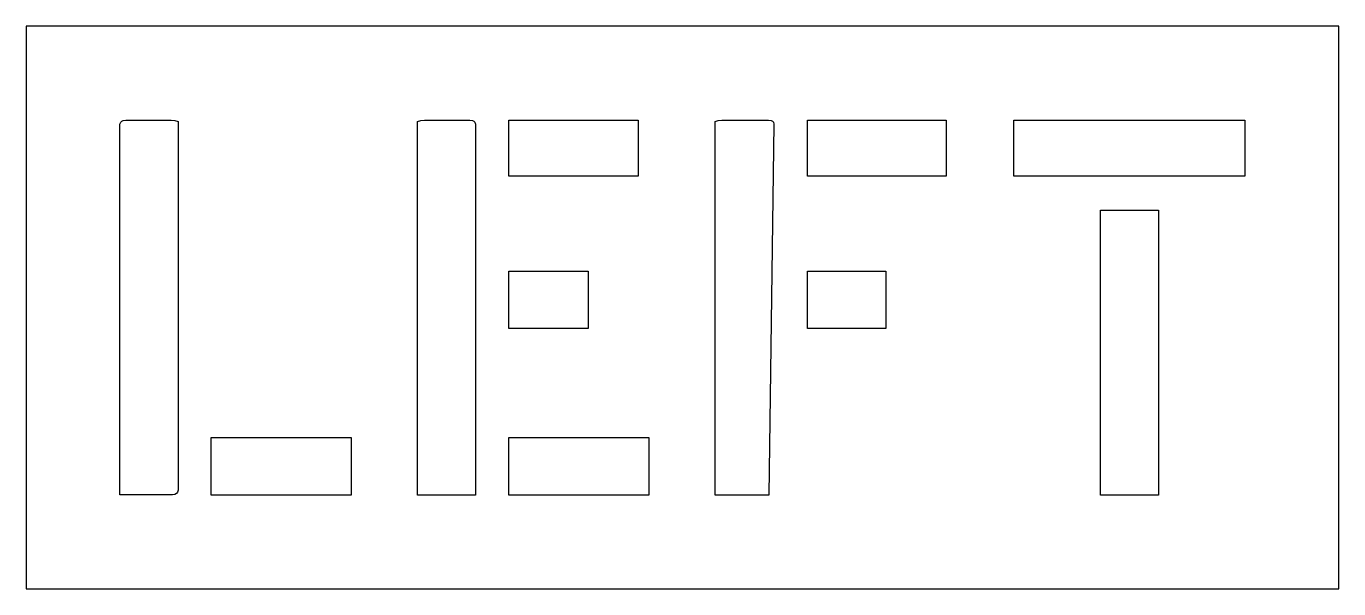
# Model space of a CAD drawing. Header units: inches. Extents: x 0 to 42, y 0 to 18.
import ezdxf

# ---------------------------------------------------------------- set-up
doc = ezdxf.new("R2010")
doc.units = ezdxf.units.IN
doc.header["$MEASUREMENT"] = 0
doc.layers.add('CUT', color=1, linetype='Continuous')

msp = doc.modelspace()

# ---------------------------------------------------------------- linework, layer by layer
at = {"layer": 'CUT'}
for points in [[(0, 0), (42, 0), (42, 18), (0, 18)], [(3.105, 14.989), (3.186, 14.998), (4.642, 14.999), (4.757, 14.988), (4.859, 14.957), (4.859, 3.156), (4.837, 3.095), (4.807, 3.048), (4.758, 3.019), (4.679, 3.004), (3, 3.006), (3, 14.871), (3.023, 14.927), (3.055, 14.967)], [(12.739, 14.999), (14.195, 14.998), (14.275, 14.989), (14.326, 14.967), (14.358, 14.927), (14.38, 14.871), (14.38, 3), (12.522, 3), (12.522, 14.957), (12.624, 14.988)], [(15.443, 13.2), (15.443, 15), (19.577, 15), (19.577, 13.2)], [(22.043, 3), (22.043, 14.957), (22.145, 14.988), (22.26, 14.999), (23.752, 14.998), (23.833, 14.989), (23.884, 14.968), (23.917, 14.928), (23.921, 14.872), (23.762, 3)], [(29.44, 15), (29.44, 13.2), (25.002, 13.2), (25.002, 15)], [(31.603, 13.2), (31.603, 15), (39, 15), (39, 13.2)], [(34.372, 3), (34.372, 12.112), (36.231, 12.112), (36.231, 3)], [(17.984, 8.325), (15.443, 8.325), (15.443, 10.163), (17.984, 10.163)], [(25.002, 8.325), (25.002, 10.163), (27.506, 10.163), (27.506, 8.325)], [(10.397, 3), (5.921, 3), (5.921, 4.837), (10.397, 4.837)], [(19.919, 3), (15.443, 3), (15.443, 4.837), (19.919, 4.837)]]:
    msp.add_lwpolyline(points, close=True, dxfattribs=at)

doc.saveas('drawing.dxf')
